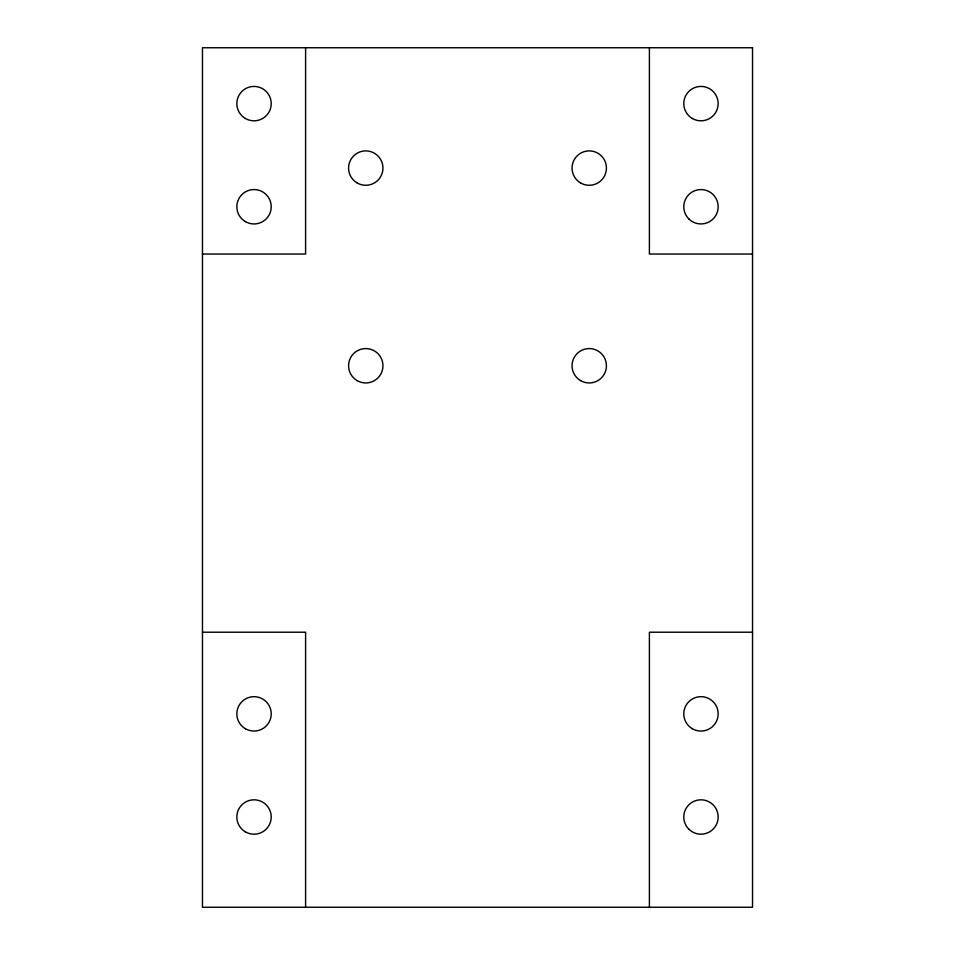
<?xml version="1.0" encoding="UTF-8"?>
<svg xmlns="http://www.w3.org/2000/svg" width="955" height="955" viewBox="0 0 955 955"><rect width="100%" height="100%" fill="white"/><g stroke="black" fill="none" stroke-linecap="round" stroke-linejoin="round"><path stroke-width="1.43" d="M202.46 254.03L305.6 254.03L305.6 47.75M752.54 254.03L649.4 254.03L649.4 47.75M202.46 632.21L305.6 632.21L305.6 907.25M752.54 632.21L649.4 632.21L649.4 907.25M752.54 47.75L202.46 47.75L202.46 907.25L752.54 907.25L752.54 47.75M688.818 829.155A17.19 17.19 0 0 0 717.575 821.455A17.19 17.19 0 0 0 696.517 800.397A17.19 17.19 0 0 0 688.818 829.155M245.435 831.889A17.19 17.19 0 0 0 271.22 817.003A17.19 17.19 0 0 0 245.435 802.116A17.19 17.19 0 0 0 245.435 831.889M692.375 118.504A17.19 17.19 0 0 0 718.16 103.618A17.19 17.19 0 0 0 692.375 88.731A17.19 17.19 0 0 0 692.375 118.504M245.435 118.504A17.19 17.19 0 0 0 271.22 103.618A17.19 17.19 0 0 0 245.435 88.731A17.19 17.19 0 0 0 245.435 118.504M245.435 221.644A17.19 17.19 0 0 0 271.22 206.757A17.19 17.19 0 0 0 245.435 191.871A17.19 17.19 0 0 0 245.435 221.644M245.435 728.749A17.19 17.19 0 0 0 271.22 713.863A17.19 17.19 0 0 0 245.435 698.976A17.19 17.19 0 0 0 245.435 728.749M692.375 728.749A17.19 17.19 0 0 0 718.16 713.863A17.19 17.19 0 0 0 692.375 698.976A17.19 17.19 0 0 0 692.375 728.749M688.818 218.91A17.19 17.19 0 0 0 717.575 211.21A17.19 17.19 0 0 0 696.517 190.152A17.19 17.19 0 0 0 688.818 218.91M357.17 182.966A17.19 17.19 0 0 0 382.955 168.08A17.19 17.19 0 0 0 357.17 153.194A17.19 17.19 0 0 0 357.17 182.966M580.64 182.966A17.19 17.19 0 0 0 606.425 168.08A17.19 17.19 0 0 0 580.64 153.194A17.19 17.19 0 0 0 580.64 182.966M580.64 380.651A17.19 17.19 0 0 0 606.425 365.765A17.19 17.19 0 0 0 580.64 350.879A17.19 17.19 0 0 0 580.64 380.651M357.17 380.651A17.19 17.19 0 0 0 382.955 365.765A17.19 17.19 0 0 0 357.17 350.879A17.19 17.19 0 0 0 357.17 380.651"/></g></svg>
